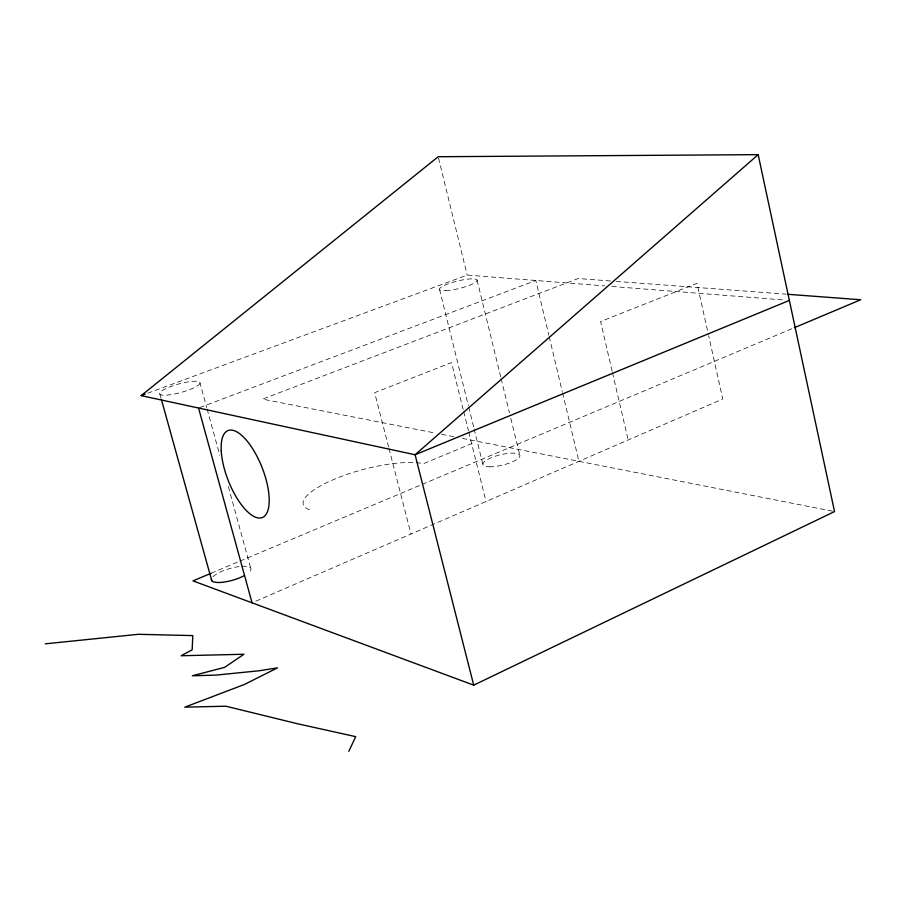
<?xml version="1.0" encoding="UTF-8"?>
<svg xmlns="http://www.w3.org/2000/svg" width="906" height="906" viewBox="0 0 906 906"><rect width="100%" height="100%" fill="white"/><g stroke="black" fill="none" stroke-linecap="round" stroke-linejoin="round"><path stroke-width="0.68" stroke-dasharray="4.53 3.4" d="M255.922 601.131L722.75 399.036L708.639 335.673M211.223 573.204L238.572 561.686M239.875 561.142L420.882 484.937M422.185 484.382L793.044 328.244M472.139 443.453L423.498 463.668A67.259 18.403 -14.8 0 0 335.05 478.934A67.259 18.403 -14.8 0 0 311.336 510.293M199.886 407.53L535.82 280.486L548.877 335.277M147.769 393.193L467.179 275.084L604.834 285.911M610.485 280.973L578.153 278.538L262.581 399.116L436.001 433.215M616.103 281.392L786.193 294.167M611.878 286.466L785.14 300.09M441.539 434.302L454.008 436.76M462.32 438.391L834.539 511.573M159.932 394.269L161.075 398.346M200.045 383.193A20.963 4.383 -15.4 0 1 168.618 394.948A20.963 4.383 -15.4 0 1 170.894 386.5A20.963 4.383 -15.4 0 1 200.045 383.193L206.738 407.655M207.112 409.025L219.773 455.242M228.335 486.511L251.03 569.432M388.617 447.043L374.654 392.683L451.494 362.581L463.34 410.259M388.968 448.402L410.962 534.019M463.679 411.618L468.425 430.69M468.764 432.049L486.024 501.516M439.523 289.376L468.345 405.65M468.685 407.02L473.77 427.541M474.11 428.912L482.921 464.472M477.088 280.101L500.803 377.326M501.143 378.697L509.489 412.921M510.825 418.402L519.851 455.378M438.538 158.086L467.179 275.084M549.195 336.647L562.252 391.449M562.581 392.819L578.9 461.313M612.128 371.132L600.587 321.562L696.986 283.34L708.333 334.303M612.445 372.513L628.164 439.988M241.925 566.307A20.578 6.025 -16.1 0 1 247.95 573.339M213.012 576.669A20.578 6.025 -16.1 0 1 239.671 566.51M489.387 466.794A19.015 5.266 -13.8 0 0 519.602 456.839A19.015 5.266 -13.8 0 0 495.197 456.262A19.015 5.266 -13.8 0 0 489.387 466.794M445.831 290.656A19.343 3.817 -13.8 0 0 476.737 281.211A19.343 3.817 -13.8 0 0 452.354 282.446A19.343 3.817 -13.8 0 0 445.831 290.656"/><path stroke-width="1.36" d="M348.81 751.357L355.707 736.657L297.417 723.724L225.9 706.216L184.801 707.156L244.326 684.506L277.519 667.847L259.275 670.757L215.934 675.106L192.299 675.785L224.597 667.371L243.907 654.257L181.121 655.751L192.163 649.851L192.785 635.604L138.403 634.302L45.3 643.826M758.175 154.643L415.095 454.755L141.143 395.639L438.198 156.727L758.175 154.643L834.539 511.573L473.713 685.151L193.001 580.882L211.223 573.204M794.347 327.7L860.7 299.761L787.597 294.28M789.364 300.418L415.095 454.755L473.713 685.151M141.143 395.639L145.119 394.167M161.449 399.705L211.778 580.735M198.561 408.028L252.049 602.818M244.597 575.469A20.578 6.025 -16.1 0 1 222.672 582.252A20.578 6.025 -16.1 0 1 211.415 579.194M221.223 450.848A46.738 18.12 68.5 0 0 258.935 518.028A46.738 18.12 68.5 0 0 255.367 453.306A46.738 18.12 68.5 0 0 221.223 450.848"/></g></svg>
